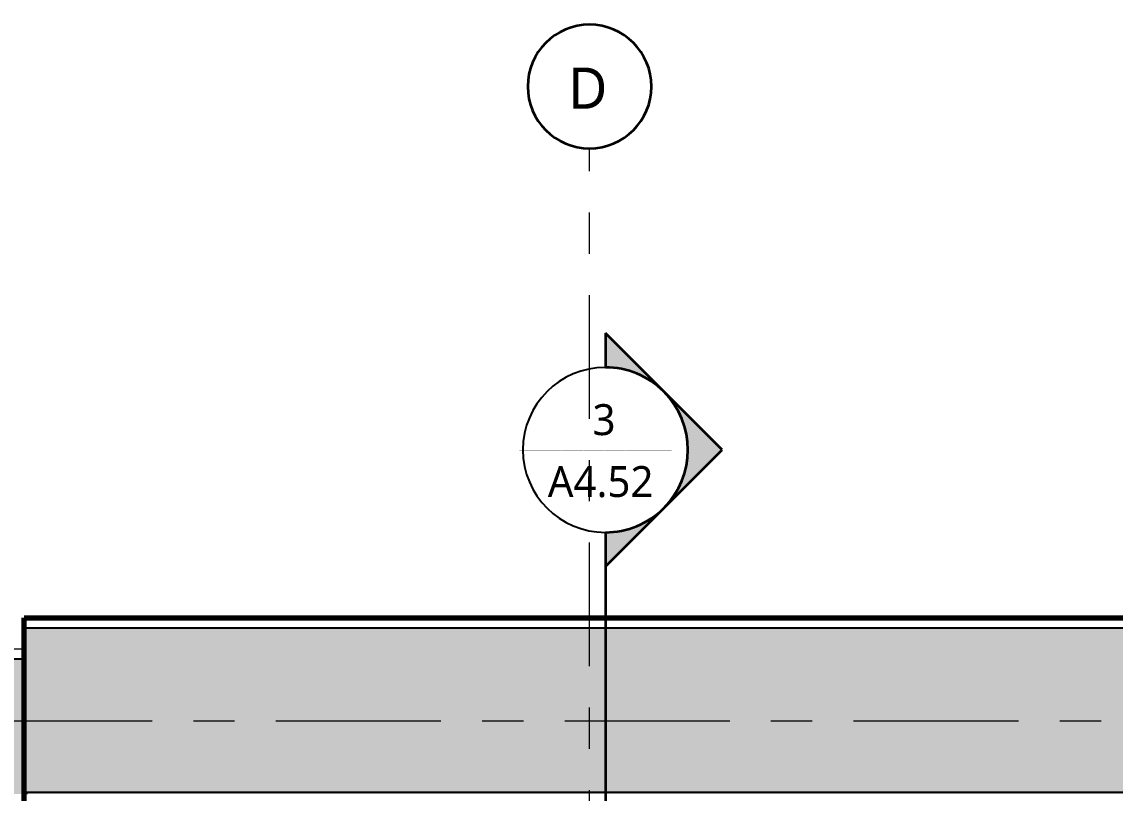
# Model space of a CAD drawing. Header units: inches. Extents: x 6 to 15224, y -733 to 6300.
# Drawn here: x 6586 to 7010, y 5969 to 6268.1 of the extents above; entities that cross this region are included whole.
import ezdxf

# ---------------------------------------------------------------- set-up
doc = ezdxf.new("R2010")
doc.units = ezdxf.units.IN
doc.header["$MEASUREMENT"] = 0
doc.linetypes.add('Center 1_2_', pattern=[112, 64, -16, 16, -16])
doc.linetypes.add('Center 3_8_', pattern=[96, 48, -16, 16, -16])
for name, color, linetype, lineweight in [('A-ANNO-NOTE', 131, 'Continuous', 25), ('A-DETL', 90, 'Continuous', 13), ('A-FLOR-LEVL', 51, 'Continuous', 13), ('A-WALL', 113, 'Continuous', 25), ('A-WALL-PATT', 111, 'Continuous', 25), ('G-ANNO-SYMB', 111, 'Continuous', 13), ('S-GRID', 1, 'Continuous', 13), ('S-GRID-IDEN', 1, 'Continuous', 35)]:
    doc.layers.add(name, color=color, linetype=linetype, lineweight=lineweight)
doc.styles.add('Open Sans_5', font='OpenSans-Regular.ttf', dxfattribs={"height": 12})
doc.styles.add('Open Sans_6', font='OpenSans-Regular.ttf', dxfattribs={"height": 16})
doc.styles.add('Open Sans_7', font='OpenSans-Regular.ttf', dxfattribs={"height": 2})
pattern_1 = [(0, (7465.8091, 0), (5.12, 1.28), [0.16896, -3.671, 0.16896, -3.671, -20.48]), (0, (7465.8091, 0), (5.12, 1.28), [-7.68, 0.16896, -7.511, 0.16896, -3.671, -8.96]), (0, (7465.8091, 0), (5.12, 1.28), [-19.2, 0.16896, -2.391, 0.16896, -6.231]), (120, (7467.7291, 0.64), (-3.66851252, 3.79405007), [0.16896, -3.671, 0.16896, -3.671, -20.48]), (120, (7467.7291, 0.64), (-3.66851252, 3.79405007), [-7.68, 0.16896, -7.511, 0.16896, -3.671, -8.96]), (120, (7467.7291, 0.64), (-3.66851252, 3.79405007), [-19.2, 0.16896, -2.391, 0.16896, -6.231]), (240, (7468.3691, 3.2), (-1.45148748, -5.07405007), [0.16896, -3.671, 0.16896, -3.671, -20.48]), (240, (7468.3691, 3.2), (-1.45148748, -5.07405007), [-7.68, 0.16896, -7.511, 0.16896, -3.671, -8.96]), (240, (7468.3691, 3.2), (-1.45148748, -5.07405007), [-19.2, 0.16896, -2.391, 0.16896, -6.231])]

# ---------------------------------------------------------------- blocks, each defined once
blk = doc.blocks.new('Grid - AN Grid Head-AM-799031-NORTH ELEVATION')
at = {"layer": 'S-GRID-IDEN'}
for start, end in [(360, 180), (180, 360)]:
    blk.add_arc((25.06, 6243.06), 24, start, end, dxfattribs=at)
blk = doc.blocks.new('Section - CDs-919845-NORTH ELEVATION')
at = {"layer": 'A-ANNO-NOTE', "lineweight": 13}
h = blk.add_hatch(color=256, dxfattribs=at)
edge = h.paths.add_edge_path()
edge.add_arc((894.19, 6102.14), 32, 45, 90)
edge.add_line((894.19, 6134.14), (894.19, 6147.39))
edge.add_line((894.19, 6147.39), (916.82, 6124.77))
h = blk.add_hatch(color=256, dxfattribs=at)
edge = h.paths.add_edge_path()
edge.add_line((939.45, 6102.14), (916.82, 6079.51))
edge.add_arc((894.19, 6102.14), 32, 315, 405)
edge.add_line((916.82, 6124.77), (939.45, 6102.14))
h = blk.add_hatch(color=256, dxfattribs=at)
edge = h.paths.add_edge_path()
edge.add_line((916.82, 6079.51), (894.19, 6056.88))
edge.add_line((894.19, 6056.88), (894.19, 6070.14))
edge.add_arc((894.19, 6102.14), 32, 270, 315)
at = {"layer": 'A-ANNO-NOTE', "lineweight": 35}
for p, q in [((916.82, 6124.77), (894.19, 6147.39)), ((894.19, 6147.39), (894.19, 6134.14)), ((939.45, 6102.14), (916.82, 6124.77)), ((916.82, 6079.51), (939.45, 6102.14)), ((894.19, 6056.88), (916.82, 6079.51)), ((894.19, 6070.14), (894.19, 6056.88))]:
    blk.add_line(p, q, dxfattribs=at)
at = {"layer": 'A-ANNO-NOTE'}
for start, end in [(90, 270), (270, 90)]:
    blk.add_arc((894.19, 6102.14), 32, start, end, dxfattribs=at)
at = {"layer": 'A-ANNO-NOTE', "lineweight": 35}
for start, end in [(45, 90), (315, 45), (270, 315)]:
    blk.add_arc((894.19, 6102.14), 32, start, end, dxfattribs=at)

msp = doc.modelspace()

# ---------------------------------------------------------------- hatches: boundary and pattern name
at = {"layer": 'A-WALL-PATT', "lineweight": 13}
h = msp.add_hatch(dxfattribs=at)
h.set_pattern_fill('FP_144', color=256, style=0, pattern_type=2)
h.set_pattern_definition(pattern_1)
h.paths.add_polyline_path([(7337.37370256, 5969.375), (7395.3988696, 5969.375), (7395.3988696, 6033), (6586.8363696, 6033), (6586.8363696, 5969.375), (7262.87436923, 5969.375)])
at = {"layer": 'A-WALL-PATT'}
msp.add_hatch(color=256, dxfattribs=at).paths.add_polyline_path([(6550.4613696, 5968.625), (6586.8363696, 5968.625), (6586.8363696, 6021), (6550.4613696, 6021), (6550.4613696, 5969.375)])
at = {"layer": 'A-WALL-PATT', "lineweight": 13}
h = msp.add_hatch(dxfattribs=at)
h.set_pattern_fill('FP_144', color=256, style=0, pattern_type=2)
h.set_pattern_definition(pattern_1)
h.paths.add_polyline_path([(6890.37770256, 5968.625), (7395.3988696, 5968.625), (7395.3988696, 5969.375), (6587.8363696, 5969.375), (6587.8363696, 5968.625), (6858.6488696, 5968.625)])

# ---------------------------------------------------------------- linework, layer by layer
at = {"layer": 'A-DETL', "lineweight": 70}
for p, q in [((6586.8363696, 5109), (6586.8363696, 6037)), ((6586.8363696, 6037), (7406.8988696, 6037))]:
    msp.add_line(p, q, dxfattribs=at)
at = {"layer": 'A-FLOR-LEVL', "linetype": 'Center 1_2_'}
msp.add_line((5788.49234292, 5997), (8064.94482678, 5997), dxfattribs=at)
at = {"layer": 'A-WALL', "lineweight": 18}
for p, q in [((6586.8363696, 6037), (7406.4613696, 6037)), ((6586.8363696, 6033), (6586.8363696, 6037)), ((6550.4613696, 6025), (6586.8363696, 6025))]:
    msp.add_line(p, q, dxfattribs=at)
at = {"layer": 'A-WALL'}
for p, q in [((7406.4613696, 6033), (6586.8363696, 6033)), ((6586.8363696, 6033), (6586.8363696, 5969.375)), ((6586.8363696, 6021), (6550.4613696, 6021)), ((6586.8363696, 5969.375), (7406.4613696, 5969.375)), ((6587.8363696, 5969.375), (6587.8363696, 5968.625))]:
    msp.add_line(p, q, dxfattribs=at)
at = {"layer": 'G-ANNO-SYMB', "lineweight": 35}
msp.add_line((6812.28230701, 6070.13858829), (6812.28230701, 5039.08567218), dxfattribs=at)
at = {"layer": 'S-GRID', "linetype": 'Center 3_8_'}
msp.add_line((6806.1488696, 5058.19108611), (6806.1488696, 6219.06052942), dxfattribs=at)

# ---------------------------------------------------------------- block references
at = {"layer": 'A-ANNO-NOTE', "lineweight": 35}
msp.add_blockref('Section - CDs-919845-NORTH ELEVATION', (5918.08809281, 0), dxfattribs=at)
at = {"layer": 'S-GRID-IDEN'}
msp.add_blockref('Grid - AN Grid Head-AM-799031-NORTH ELEVATION', (6781.08809281, 0), dxfattribs=at)

# ---------------------------------------------------------------- texts
at = {"layer": 'G-ANNO-SYMB', "attachment_point": 1}
for s, insert, char_height, width, style in [('3', (6807.2754522, 6119.86181913), 12, 11.716, 'Open Sans_5'), ('__________________________________________________', (6778.854114, 6104.13486779), 2, 80.8, 'Open Sans_7'), ('A4.52', (6789.94001913, 6095.86181913), 12, 53.732, 'Open Sans_5')]:
    msp.add_mtext(s, dxfattribs=dict(at, insert=insert, char_height=char_height, width=width, style=style))
at = {"layer": 'S-GRID-IDEN', "lineweight": 13, "insert": (6797.85000091, 6250.40536582), "char_height": 16, "width": 19.796, "attachment_point": 1, "style": 'Open Sans_6'}
msp.add_mtext('D', dxfattribs=at)

doc.saveas('drawing.dxf')
